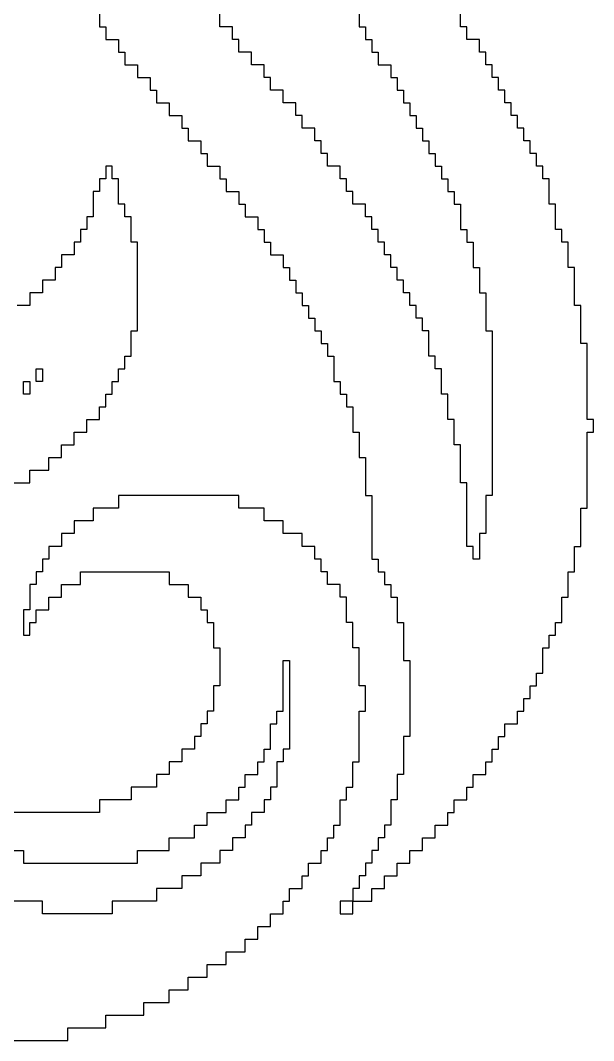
# Model space of a CAD drawing. Header units: metres. Extents: x -84 to 281, y -201 to 77.
# Drawn here: x 218.1 to 227.68, y 33.76 to 50.8 of the extents above; entities that cross this region are included whole.
import ezdxf

# ---------------------------------------------------------------- set-up
doc = ezdxf.new("R2010")
doc.units = ezdxf.units.M

msp = doc.modelspace()

# ---------------------------------------------------------------- linework, layer by layer
for p, q in [((219.42, 50.905), (219.42, 50.6933)), ((221.43, 50.6933), (221.43, 50.905)), ((223.759, 50.905), (223.759, 50.6933)), ((225.452, 50.6933), (225.452, 50.905)), ((219.42, 50.6933), (219.525, 50.6933)), ((219.525, 50.6933), (219.525, 50.4817)), ((221.642, 50.6933), (221.43, 50.6933)), ((221.642, 50.4817), (221.642, 50.6933)), ((223.759, 50.6933), (223.865, 50.6933)), ((223.865, 50.6933), (223.865, 50.4817)), ((225.558, 50.6933), (225.452, 50.6933)), ((225.558, 50.4817), (225.558, 50.6933)), ((219.525, 50.4817), (219.737, 50.4817)), ((219.737, 50.4817), (219.737, 50.27)), ((221.748, 50.4817), (221.642, 50.4817)), ((221.748, 50.27), (221.748, 50.4817)), ((223.865, 50.4817), (223.97, 50.4817)), ((223.97, 50.4817), (223.97, 50.27)), ((225.77, 50.4817), (225.558, 50.4817)), ((225.77, 50.27), (225.77, 50.4817)), ((219.737, 50.27), (219.843, 50.27)), ((219.843, 50.27), (219.843, 50.0583)), ((221.96, 50.27), (221.748, 50.27)), ((221.96, 50.0583), (221.96, 50.27)), ((223.97, 50.27), (224.076, 50.27)), ((224.076, 50.27), (224.076, 50.0583)), ((225.875, 50.27), (225.77, 50.27)), ((225.875, 50.0583), (225.875, 50.27)), ((219.843, 50.0583), (220.055, 50.0583)), ((220.055, 50.0583), (220.055, 49.8467)), ((222.171, 50.0583), (221.96, 50.0583)), ((222.171, 49.8467), (222.171, 50.0583)), ((224.076, 50.0583), (224.288, 50.0583)), ((224.288, 50.0583), (224.288, 49.8467)), ((225.981, 50.0583), (225.875, 50.0583)), ((225.981, 49.8467), (225.981, 50.0583)), ((220.055, 49.8467), (220.266, 49.8467)), ((220.266, 49.8467), (220.266, 49.635)), ((222.277, 49.8467), (222.171, 49.8467)), ((222.277, 49.635), (222.277, 49.8467)), ((224.288, 49.8467), (224.394, 49.8467)), ((224.394, 49.8467), (224.394, 49.635)), ((226.087, 49.8467), (225.981, 49.8467)), ((226.087, 49.635), (226.087, 49.8467)), ((220.266, 49.635), (220.372, 49.635)), ((220.372, 49.635), (220.372, 49.4233)), ((222.489, 49.635), (222.277, 49.635)), ((222.489, 49.4233), (222.489, 49.635)), ((224.394, 49.635), (224.5, 49.635)), ((224.5, 49.635), (224.5, 49.4233)), ((226.193, 49.635), (226.087, 49.635)), ((226.193, 49.4233), (226.193, 49.635)), ((220.372, 49.4233), (220.584, 49.4233)), ((220.584, 49.4233), (220.584, 49.2117)), ((222.7, 49.4233), (222.489, 49.4233)), ((222.7, 49.2117), (222.7, 49.4233)), ((224.5, 49.4233), (224.605, 49.4233)), ((224.605, 49.4233), (224.605, 49.2117)), ((226.299, 49.4233), (226.193, 49.4233)), ((226.299, 49.2117), (226.299, 49.4233)), ((220.584, 49.2117), (220.795, 49.2117)), ((220.795, 49.2117), (220.795, 49)), ((222.806, 49.2117), (222.7, 49.2117)), ((222.806, 49), (222.806, 49.2117)), ((224.605, 49.2117), (224.711, 49.2117)), ((224.711, 49.2117), (224.711, 49)), ((226.405, 49.2117), (226.299, 49.2117)), ((226.405, 49), (226.405, 49.2117)), ((220.795, 49), (220.901, 49)), ((220.901, 49), (220.901, 48.7883)), ((223.018, 49), (222.806, 49)), ((223.018, 48.7883), (223.018, 49)), ((224.711, 49), (224.817, 49)), ((224.817, 49), (224.817, 48.7883)), ((226.51, 49), (226.405, 49)), ((226.51, 48.7883), (226.51, 49)), ((220.901, 48.7883), (221.113, 48.7883)), ((221.113, 48.7883), (221.113, 48.5767)), ((223.124, 48.7883), (223.018, 48.7883)), ((223.124, 48.5767), (223.124, 48.7883)), ((224.817, 48.7883), (224.923, 48.7883)), ((224.923, 48.7883), (224.923, 48.5767)), ((226.616, 48.7883), (226.51, 48.7883)), ((226.616, 48.5767), (226.616, 48.7883)), ((221.113, 48.5767), (221.219, 48.5767)), ((221.219, 48.5767), (221.219, 48.365)), ((223.23, 48.5767), (223.124, 48.5767)), ((223.23, 48.365), (223.23, 48.5767)), ((224.923, 48.5767), (225.029, 48.5767)), ((225.029, 48.5767), (225.029, 48.365)), ((226.722, 48.5767), (226.616, 48.5767)), ((226.722, 48.365), (226.722, 48.5767)), ((219.631, 48.365), (219.525, 48.365)), ((219.525, 48.365), (219.525, 48.1533)), ((219.631, 48.1533), (219.631, 48.365)), ((221.219, 48.365), (221.43, 48.365)), ((221.43, 48.365), (221.43, 48.1533)), ((223.441, 48.365), (223.23, 48.365)), ((223.441, 48.1533), (223.441, 48.365)), ((225.029, 48.365), (225.135, 48.365)), ((225.135, 48.365), (225.135, 48.1533)), ((226.828, 48.365), (226.722, 48.365)), ((226.828, 48.1533), (226.828, 48.365)), ((219.525, 48.1533), (219.42, 48.1533)), ((219.42, 48.1533), (219.42, 47.9417)), ((219.737, 48.1533), (219.631, 48.1533)), ((219.737, 47.73), (219.737, 48.1533)), ((221.43, 48.1533), (221.536, 48.1533)), ((221.536, 48.1533), (221.536, 47.9417)), ((223.547, 48.1533), (223.441, 48.1533)), ((223.547, 47.9417), (223.547, 48.1533)), ((225.135, 48.1533), (225.24, 48.1533)), ((225.24, 48.1533), (225.24, 47.9417)), ((226.934, 48.1533), (226.828, 48.1533)), ((226.934, 47.73), (226.934, 48.1533)), ((219.42, 47.9417), (219.314, 47.9417)), ((219.314, 47.9417), (219.314, 47.5183)), ((221.536, 47.9417), (221.748, 47.9417)), ((221.748, 47.9417), (221.748, 47.73)), ((223.653, 47.9417), (223.547, 47.9417)), ((223.653, 47.73), (223.653, 47.9417)), ((225.24, 47.9417), (225.346, 47.9417)), ((225.346, 47.9417), (225.346, 47.73)), ((219.843, 47.73), (219.737, 47.73)), ((219.843, 47.5183), (219.843, 47.73)), ((221.748, 47.73), (221.854, 47.73)), ((221.854, 47.73), (221.854, 47.5183)), ((223.865, 47.73), (223.653, 47.73)), ((223.865, 47.5183), (223.865, 47.73)), ((225.346, 47.73), (225.452, 47.73)), ((225.452, 47.73), (225.452, 47.3067)), ((227.04, 47.73), (226.934, 47.73)), ((227.04, 47.3067), (227.04, 47.73)), ((219.314, 47.5183), (219.208, 47.5183)), ((219.208, 47.5183), (219.208, 47.3067)), ((219.949, 47.5183), (219.843, 47.5183)), ((219.949, 47.095), (219.949, 47.5183)), ((221.854, 47.5183), (222.065, 47.5183)), ((222.065, 47.5183), (222.065, 47.3067)), ((223.97, 47.5183), (223.865, 47.5183)), ((223.97, 47.3067), (223.97, 47.5183)), ((219.208, 47.3067), (219.102, 47.3067)), ((219.102, 47.3067), (219.102, 47.095)), ((222.065, 47.3067), (222.171, 47.3067)), ((222.171, 47.3067), (222.171, 47.095)), ((224.076, 47.3067), (223.97, 47.3067)), ((224.076, 47.095), (224.076, 47.3067)), ((225.452, 47.3067), (225.558, 47.3067)), ((225.558, 47.3067), (225.558, 47.095)), ((227.145, 47.3067), (227.04, 47.3067)), ((227.145, 47.095), (227.145, 47.3067)), ((219.102, 47.095), (218.996, 47.095)), ((218.996, 47.095), (218.996, 46.8833)), ((220.055, 47.095), (219.949, 47.095)), ((220.055, 45.6133), (220.055, 47.095)), ((222.171, 47.095), (222.277, 47.095)), ((222.277, 47.095), (222.277, 46.8833)), ((224.182, 47.095), (224.076, 47.095)), ((224.182, 46.8833), (224.182, 47.095)), ((225.558, 47.095), (225.664, 47.095)), ((225.664, 47.095), (225.664, 46.6717)), ((227.251, 47.095), (227.145, 47.095)), ((227.251, 46.6717), (227.251, 47.095)), ((218.996, 46.8833), (218.785, 46.8833)), ((218.785, 46.8833), (218.785, 46.6717)), ((222.277, 46.8833), (222.489, 46.8833)), ((222.489, 46.8833), (222.489, 46.6717)), ((224.288, 46.8833), (224.182, 46.8833)), ((224.288, 46.6717), (224.288, 46.8833)), ((218.785, 46.6717), (218.679, 46.6717)), ((218.679, 46.6717), (218.679, 46.46)), ((222.489, 46.6717), (222.595, 46.6717)), ((222.595, 46.6717), (222.595, 46.46)), ((224.394, 46.6717), (224.288, 46.6717)), ((224.394, 46.46), (224.394, 46.6717)), ((225.664, 46.6717), (225.77, 46.6717)), ((225.77, 46.6717), (225.77, 46.2483)), ((227.357, 46.6717), (227.251, 46.6717)), ((227.357, 46.0367), (227.357, 46.6717)), ((218.679, 46.46), (218.467, 46.46)), ((218.467, 46.46), (218.467, 46.2483)), ((222.595, 46.46), (222.7, 46.46)), ((222.7, 46.46), (222.7, 46.2483)), ((224.5, 46.46), (224.394, 46.46)), ((224.5, 46.2483), (224.5, 46.46)), ((218.467, 46.2483), (218.255, 46.2483)), ((218.255, 46.2483), (218.255, 46.0367)), ((222.7, 46.2483), (222.806, 46.2483)), ((222.806, 46.2483), (222.806, 46.0367)), ((224.605, 46.2483), (224.5, 46.2483)), ((224.605, 46.0367), (224.605, 46.2483)), ((225.77, 46.2483), (225.875, 46.2483)), ((225.875, 46.2483), (225.875, 45.6133)), ((218.255, 46.0367), (218.044, 46.0367)), ((222.806, 46.0367), (222.912, 46.0367)), ((222.912, 46.0367), (222.912, 45.825)), ((224.711, 46.0367), (224.605, 46.0367)), ((224.711, 45.825), (224.711, 46.0367)), ((227.463, 46.0367), (227.357, 46.0367)), ((227.463, 45.4017), (227.463, 46.0367)), ((222.912, 45.825), (223.018, 45.825)), ((223.018, 45.825), (223.018, 45.6133)), ((224.817, 45.825), (224.711, 45.825)), ((224.817, 45.6133), (224.817, 45.825)), ((219.949, 45.19), (219.949, 45.6133)), ((219.949, 45.6133), (220.055, 45.6133)), ((223.018, 45.6133), (223.124, 45.6133)), ((223.124, 45.6133), (223.124, 45.4017)), ((224.923, 45.6133), (224.817, 45.6133)), ((224.923, 45.19), (224.923, 45.6133)), ((225.875, 45.6133), (225.981, 45.6133)), ((225.981, 45.6133), (225.981, 42.8617)), ((223.124, 45.4017), (223.23, 45.4017)), ((223.23, 45.4017), (223.23, 45.19)), ((227.569, 45.4017), (227.463, 45.4017)), ((227.569, 44.1317), (227.569, 45.4017)), ((219.843, 44.9783), (219.843, 45.19)), ((219.843, 45.19), (219.949, 45.19)), ((223.23, 45.19), (223.335, 45.19)), ((223.335, 45.19), (223.335, 44.7667)), ((225.029, 45.19), (224.923, 45.19)), ((225.029, 44.9783), (225.029, 45.19)), ((218.361, 44.7667), (218.361, 44.9783)), ((218.361, 44.9783), (218.467, 44.9783)), ((218.467, 44.9783), (218.467, 44.7667)), ((219.737, 44.7667), (219.737, 44.9783)), ((219.737, 44.9783), (219.843, 44.9783)), ((225.135, 44.9783), (225.029, 44.9783)), ((225.135, 44.555), (225.135, 44.9783)), ((218.15, 44.555), (218.15, 44.7667)), ((218.15, 44.7667), (218.255, 44.7667)), ((218.255, 44.7667), (218.255, 44.555)), ((218.467, 44.7667), (218.361, 44.7667)), ((219.631, 44.555), (219.631, 44.7667)), ((219.631, 44.7667), (219.737, 44.7667)), ((223.335, 44.7667), (223.441, 44.7667)), ((223.441, 44.7667), (223.441, 44.555)), ((218.255, 44.555), (218.15, 44.555)), ((219.525, 44.3433), (219.525, 44.555)), ((219.525, 44.555), (219.631, 44.555)), ((223.441, 44.555), (223.547, 44.555)), ((223.547, 44.555), (223.547, 44.3433)), ((225.24, 44.555), (225.135, 44.555)), ((225.24, 44.1317), (225.24, 44.555)), ((219.42, 44.1317), (219.42, 44.3433)), ((219.42, 44.3433), (219.525, 44.3433)), ((223.547, 44.3433), (223.653, 44.3433)), ((223.653, 44.3433), (223.653, 43.92)), ((219.208, 43.92), (219.208, 44.1317)), ((219.208, 44.1317), (219.42, 44.1317)), ((225.346, 44.1317), (225.24, 44.1317)), ((225.346, 43.7083), (225.346, 44.1317)), ((227.675, 44.1317), (227.569, 44.1317)), ((227.675, 43.92), (227.675, 44.1317)), ((218.996, 43.7083), (218.996, 43.92)), ((218.996, 43.92), (219.208, 43.92)), ((223.653, 43.92), (223.759, 43.92)), ((223.759, 43.92), (223.759, 43.4967)), ((227.569, 42.65), (227.569, 43.92)), ((227.569, 43.92), (227.675, 43.92)), ((218.785, 43.4967), (218.785, 43.7083)), ((218.785, 43.7083), (218.996, 43.7083)), ((225.452, 43.7083), (225.346, 43.7083)), ((225.452, 43.0733), (225.452, 43.7083)), ((218.573, 43.285), (218.573, 43.4967)), ((218.573, 43.4967), (218.785, 43.4967)), ((223.759, 43.4967), (223.865, 43.4967)), ((223.865, 43.4967), (223.865, 42.8617)), ((218.255, 43.0733), (218.255, 43.285)), ((218.255, 43.285), (218.573, 43.285)), ((217.938, 43.0733), (218.255, 43.0733)), ((225.558, 43.0733), (225.452, 43.0733)), ((225.558, 42.015), (225.558, 43.0733)), ((221.748, 42.8617), (219.737, 42.8617)), ((219.737, 42.8617), (219.737, 42.65)), ((221.748, 42.65), (221.748, 42.8617)), ((223.865, 42.8617), (223.97, 42.8617)), ((223.97, 42.8617), (223.97, 41.8033)), ((225.981, 42.8617), (225.875, 42.8617)), ((225.875, 42.8617), (225.875, 42.2267)), ((219.737, 42.65), (219.314, 42.65)), ((219.314, 42.65), (219.314, 42.4383)), ((222.171, 42.65), (221.748, 42.65)), ((222.171, 42.4383), (222.171, 42.65)), ((227.463, 42.015), (227.463, 42.65)), ((227.463, 42.65), (227.569, 42.65)), ((219.314, 42.4383), (218.996, 42.4383)), ((218.996, 42.4383), (218.996, 42.2267)), ((222.489, 42.4383), (222.171, 42.4383)), ((222.489, 42.2267), (222.489, 42.4383)), ((218.996, 42.2267), (218.785, 42.2267)), ((218.785, 42.2267), (218.785, 42.015)), ((222.806, 42.2267), (222.489, 42.2267)), ((222.806, 42.015), (222.806, 42.2267)), ((225.875, 42.2267), (225.77, 42.2267)), ((225.77, 42.2267), (225.77, 41.8033)), ((218.785, 42.015), (218.573, 42.015)), ((218.573, 42.015), (218.573, 41.8033)), ((223.018, 42.015), (222.806, 42.015)), ((223.018, 41.8033), (223.018, 42.015)), ((225.664, 42.015), (225.558, 42.015)), ((225.664, 41.8033), (225.664, 42.015)), ((227.357, 41.5917), (227.357, 42.015)), ((227.357, 42.015), (227.463, 42.015)), ((218.573, 41.8033), (218.467, 41.8033)), ((218.467, 41.8033), (218.467, 41.5917)), ((223.124, 41.8033), (223.018, 41.8033)), ((223.124, 41.5917), (223.124, 41.8033)), ((223.97, 41.8033), (224.076, 41.8033)), ((224.076, 41.8033), (224.076, 41.5917)), ((225.77, 41.8033), (225.664, 41.8033)), ((218.467, 41.5917), (218.361, 41.5917)), ((218.361, 41.5917), (218.361, 41.38)), ((219.102, 41.38), (219.102, 41.5917)), ((219.102, 41.5917), (220.584, 41.5917)), ((220.584, 41.5917), (220.584, 41.38)), ((223.23, 41.5917), (223.124, 41.5917)), ((223.23, 41.38), (223.23, 41.5917)), ((224.076, 41.5917), (224.182, 41.5917)), ((224.182, 41.5917), (224.182, 41.38)), ((227.251, 41.1684), (227.251, 41.5917)), ((227.251, 41.5917), (227.357, 41.5917)), ((218.361, 41.38), (218.255, 41.38)), ((218.255, 41.38), (218.255, 40.9567)), ((218.785, 41.1684), (218.785, 41.38)), ((218.785, 41.38), (219.102, 41.38)), ((220.584, 41.38), (220.901, 41.38)), ((220.901, 41.38), (220.901, 41.1684)), ((223.441, 41.38), (223.23, 41.38)), ((223.441, 41.1684), (223.441, 41.38)), ((224.182, 41.38), (224.288, 41.38)), ((224.288, 41.38), (224.288, 41.1684)), ((218.573, 40.9567), (218.573, 41.1684)), ((218.573, 41.1684), (218.785, 41.1684)), ((220.901, 41.1684), (221.113, 41.1684)), ((221.113, 41.1684), (221.113, 40.9567)), ((223.547, 41.1684), (223.441, 41.1684)), ((223.547, 40.745), (223.547, 41.1684)), ((224.288, 41.1684), (224.394, 41.1684)), ((224.394, 41.1684), (224.394, 40.745)), ((227.145, 40.745), (227.145, 41.1684)), ((227.145, 41.1684), (227.251, 41.1684)), ((218.255, 40.9567), (218.15, 40.9567)), ((218.15, 40.9567), (218.15, 40.5333)), ((218.361, 40.745), (218.361, 40.9567)), ((218.361, 40.9567), (218.573, 40.9567)), ((221.113, 40.9567), (221.219, 40.9567)), ((221.219, 40.9567), (221.219, 40.745)), ((218.255, 40.5333), (218.255, 40.745)), ((218.255, 40.745), (218.361, 40.745)), ((221.219, 40.745), (221.325, 40.745)), ((221.325, 40.745), (221.325, 40.3217)), ((223.653, 40.745), (223.547, 40.745)), ((223.653, 40.3217), (223.653, 40.745)), ((224.394, 40.745), (224.5, 40.745)), ((224.5, 40.745), (224.5, 40.11)), ((227.04, 40.5333), (227.04, 40.745)), ((227.04, 40.745), (227.145, 40.745)), ((218.15, 40.5333), (218.255, 40.5333)), ((226.934, 40.3217), (226.934, 40.5333)), ((226.934, 40.5333), (227.04, 40.5333)), ((221.325, 40.3217), (221.43, 40.3217)), ((221.43, 40.3217), (221.43, 39.6867)), ((223.759, 40.3217), (223.653, 40.3217)), ((223.759, 39.6867), (223.759, 40.3217)), ((226.828, 39.8983), (226.828, 40.3217)), ((226.828, 40.3217), (226.934, 40.3217)), ((222.489, 39.2633), (222.489, 40.11)), ((222.489, 40.11), (222.595, 40.11)), ((222.595, 40.11), (222.595, 38.6283)), ((224.5, 40.11), (224.605, 40.11)), ((224.605, 40.11), (224.605, 38.84)), ((226.722, 39.6867), (226.722, 39.8983)), ((226.722, 39.8983), (226.828, 39.8983)), ((221.43, 39.6867), (221.325, 39.6867)), ((221.325, 39.6867), (221.325, 39.2633)), ((223.865, 39.6867), (223.759, 39.6867)), ((223.865, 39.2633), (223.865, 39.6867)), ((226.616, 39.475), (226.616, 39.6867)), ((226.616, 39.6867), (226.722, 39.6867)), ((226.51, 39.2633), (226.51, 39.475)), ((226.51, 39.475), (226.616, 39.475)), ((221.325, 39.2633), (221.219, 39.2633)), ((221.219, 39.2633), (221.219, 39.0517)), ((222.383, 39.0517), (222.383, 39.2633)), ((222.383, 39.2633), (222.489, 39.2633)), ((223.759, 38.4167), (223.759, 39.2633)), ((223.759, 39.2633), (223.865, 39.2633)), ((226.405, 39.0517), (226.405, 39.2633)), ((226.405, 39.2633), (226.51, 39.2633)), ((221.219, 39.0517), (221.113, 39.0517)), ((221.113, 39.0517), (221.113, 38.84)), ((222.277, 38.6283), (222.277, 39.0517)), ((222.277, 39.0517), (222.383, 39.0517)), ((226.193, 38.84), (226.193, 39.0517)), ((226.193, 39.0517), (226.405, 39.0517)), ((221.113, 38.84), (221.007, 38.84)), ((221.007, 38.84), (221.007, 38.6283)), ((224.605, 38.84), (224.5, 38.84)), ((224.5, 38.84), (224.5, 38.205)), ((226.087, 38.6283), (226.087, 38.84)), ((226.087, 38.84), (226.193, 38.84)), ((221.007, 38.6283), (220.795, 38.6283)), ((220.795, 38.6283), (220.795, 38.4167)), ((222.171, 38.4167), (222.171, 38.6283)), ((222.171, 38.6283), (222.277, 38.6283)), ((222.595, 38.6283), (222.489, 38.6283)), ((222.489, 38.6283), (222.489, 38.4167)), ((225.981, 38.4167), (225.981, 38.6283)), ((225.981, 38.6283), (226.087, 38.6283)), ((220.795, 38.4167), (220.584, 38.4167)), ((220.584, 38.4167), (220.584, 38.205)), ((222.065, 38.205), (222.065, 38.4167)), ((222.065, 38.4167), (222.171, 38.4167)), ((222.489, 38.4167), (222.383, 38.4167)), ((222.383, 38.4167), (222.383, 37.9933)), ((223.653, 37.9933), (223.653, 38.4167)), ((223.653, 38.4167), (223.759, 38.4167)), ((225.875, 38.205), (225.875, 38.4167)), ((225.875, 38.4167), (225.981, 38.4167)), ((220.584, 38.205), (220.372, 38.205)), ((220.372, 38.205), (220.372, 37.9933)), ((221.854, 37.9933), (221.854, 38.205)), ((221.854, 38.205), (222.065, 38.205)), ((224.5, 38.205), (224.394, 38.205)), ((224.394, 38.205), (224.394, 37.7817)), ((225.664, 37.9933), (225.664, 38.205)), ((225.664, 38.205), (225.875, 38.205)), ((220.372, 37.9933), (219.949, 37.9933)), ((219.949, 37.9933), (219.949, 37.7817)), ((221.748, 37.7817), (221.748, 37.9933)), ((221.748, 37.9933), (221.854, 37.9933)), ((222.383, 37.9933), (222.277, 37.9933)), ((222.277, 37.9933), (222.277, 37.7817)), ((223.547, 37.7817), (223.547, 37.9933)), ((223.547, 37.9933), (223.653, 37.9933)), ((225.558, 37.7817), (225.558, 37.9933)), ((225.558, 37.9933), (225.664, 37.9933)), ((219.949, 37.7817), (219.42, 37.7817)), ((219.42, 37.7817), (219.42, 37.57)), ((221.536, 37.57), (221.536, 37.7817)), ((221.536, 37.7817), (221.748, 37.7817)), ((222.277, 37.7817), (222.171, 37.7817)), ((222.171, 37.7817), (222.171, 37.57)), ((223.441, 37.3583), (223.441, 37.7817)), ((223.441, 37.7817), (223.547, 37.7817)), ((224.394, 37.7817), (224.288, 37.7817)), ((224.288, 37.7817), (224.288, 37.3583)), ((225.346, 37.57), (225.346, 37.7817)), ((225.346, 37.7817), (225.558, 37.7817)), ((219.42, 37.57), (217.726, 37.57)), ((221.219, 37.3583), (221.219, 37.57)), ((221.219, 37.57), (221.536, 37.57)), ((222.171, 37.57), (221.96, 37.57)), ((221.96, 37.57), (221.96, 37.3583)), ((225.24, 37.3583), (225.24, 37.57)), ((225.24, 37.57), (225.346, 37.57)), ((221.007, 37.1467), (221.007, 37.3583)), ((221.007, 37.3583), (221.219, 37.3583)), ((221.96, 37.3583), (221.854, 37.3583)), ((221.854, 37.3583), (221.854, 37.1467)), ((223.335, 37.1467), (223.335, 37.3583)), ((223.335, 37.3583), (223.441, 37.3583)), ((224.288, 37.3583), (224.182, 37.3583)), ((224.182, 37.3583), (224.182, 37.1467)), ((225.029, 37.1467), (225.029, 37.3583)), ((225.029, 37.3583), (225.24, 37.3583)), ((220.584, 36.935), (220.584, 37.1467)), ((220.584, 37.1467), (221.007, 37.1467)), ((221.854, 37.1467), (221.642, 37.1467)), ((221.642, 37.1467), (221.642, 36.935)), ((223.23, 36.935), (223.23, 37.1467)), ((223.23, 37.1467), (223.335, 37.1467)), ((224.182, 37.1467), (224.076, 37.1467)), ((224.076, 37.1467), (224.076, 36.935)), ((224.817, 36.935), (224.817, 37.1467)), ((224.817, 37.1467), (225.029, 37.1467)), ((217.62, 36.935), (218.15, 36.935)), ((218.15, 36.935), (218.15, 36.7233)), ((220.055, 36.7233), (220.055, 36.935)), ((220.055, 36.935), (220.584, 36.935)), ((221.642, 36.935), (221.43, 36.935)), ((221.43, 36.935), (221.43, 36.7233)), ((223.124, 36.7233), (223.124, 36.935)), ((223.124, 36.935), (223.23, 36.935)), ((224.076, 36.935), (223.97, 36.935)), ((223.97, 36.935), (223.97, 36.7233)), ((224.605, 36.7233), (224.605, 36.935)), ((224.605, 36.935), (224.817, 36.935)), ((218.15, 36.7233), (220.055, 36.7233)), ((221.43, 36.7233), (221.113, 36.7233)), ((221.113, 36.7233), (221.113, 36.5117)), ((222.912, 36.5117), (222.912, 36.7233)), ((222.912, 36.7233), (223.124, 36.7233)), ((223.97, 36.7233), (223.865, 36.7233)), ((223.865, 36.7233), (223.865, 36.5117)), ((224.394, 36.5117), (224.394, 36.7233)), ((224.394, 36.7233), (224.605, 36.7233)), ((221.113, 36.5117), (220.795, 36.5117)), ((220.795, 36.5117), (220.795, 36.3)), ((222.806, 36.3), (222.806, 36.5117)), ((222.806, 36.5117), (222.912, 36.5117)), ((223.865, 36.5117), (223.759, 36.5117)), ((223.759, 36.5117), (223.759, 36.3)), ((224.182, 36.3), (224.182, 36.5117)), ((224.182, 36.5117), (224.394, 36.5117)), ((220.795, 36.3), (220.372, 36.3)), ((220.372, 36.3), (220.372, 36.0883)), ((222.595, 36.0883), (222.595, 36.3)), ((222.595, 36.3), (222.806, 36.3)), ((223.759, 36.3), (223.653, 36.3)), ((223.653, 36.3), (223.653, 36.0883)), ((223.97, 36.3), (224.182, 36.3)), ((223.97, 36.0883), (223.97, 36.3)), ((218.467, 36.0883), (217.62, 36.0883)), ((218.467, 35.8767), (218.467, 36.0883)), ((220.372, 36.0883), (219.631, 36.0883)), ((219.631, 36.0883), (219.631, 35.8767)), ((222.489, 35.8767), (222.489, 36.0883)), ((222.489, 36.0883), (222.595, 36.0883)), ((223.653, 36.0883), (223.441, 36.0883)), ((223.441, 36.0883), (223.441, 35.8767)), ((223.653, 36.0883), (223.97, 36.0883)), ((223.653, 35.8767), (223.653, 36.0883)), ((219.631, 35.8767), (218.467, 35.8767)), ((222.277, 35.665), (222.277, 35.8767)), ((222.277, 35.8767), (222.489, 35.8767)), ((223.441, 35.8767), (223.653, 35.8767)), ((222.065, 35.4533), (222.065, 35.665)), ((222.065, 35.665), (222.277, 35.665)), ((221.854, 35.2417), (221.854, 35.4533)), ((221.854, 35.4533), (222.065, 35.4533)), ((221.536, 35.03), (221.536, 35.2417)), ((221.536, 35.2417), (221.854, 35.2417)), ((221.219, 34.8183), (221.219, 35.03)), ((221.219, 35.03), (221.536, 35.03)), ((220.901, 34.6067), (220.901, 34.8183)), ((220.901, 34.8183), (221.219, 34.8183)), ((220.584, 34.395), (220.584, 34.6067)), ((220.584, 34.6067), (220.901, 34.6067)), ((220.16, 34.1833), (220.16, 34.395)), ((220.16, 34.395), (220.584, 34.395)), ((219.525, 33.9717), (219.525, 34.1833)), ((219.525, 34.1833), (220.16, 34.1833)), ((218.89, 33.9717), (219.525, 33.9717)), ((218.89, 33.76), (218.89, 33.9717)), ((215.186, 33.76), (218.89, 33.76))]:
    msp.add_line(p, q)

doc.saveas('drawing.dxf')
